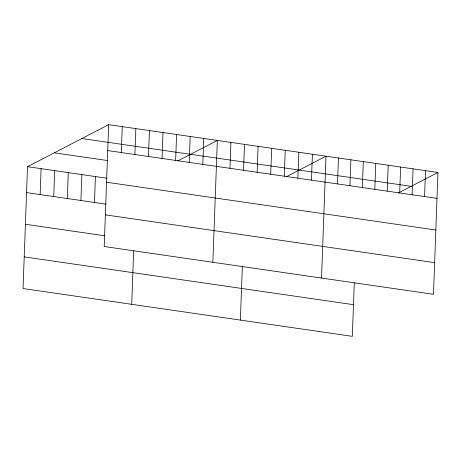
<?xml version="1.0" encoding="UTF-8"?>
<svg xmlns="http://www.w3.org/2000/svg" width="461" height="461" viewBox="0 0 461 461"><rect width="100%" height="100%" fill="white"/><g stroke="black" fill="none" stroke-linecap="round" stroke-linejoin="round"><path stroke-width="0.69" d="M108.675 124.66L104.209 246.508L433.484 294.308L437.95 172.454L108.675 124.66L27.516 166.692L23.05 288.546L352.325 336.34L354.279 282.939M40.153 194.582L41.098 168.668M53.735 196.559L54.68 170.639M67.318 198.53L68.268 172.61M80.9 200.5L81.851 174.581M94.482 202.471L95.433 176.551M121.306 152.551L122.257 126.631M134.894 154.521L135.839 128.602M131.708 304.318L133.667 250.917M148.477 156.492L149.422 130.572M162.059 158.463L163.01 132.543M175.641 160.434L176.592 134.514M189.223 162.405L190.174 136.485M202.805 164.375L203.756 138.461M212.867 262.28L217.338 140.432L177.675 160.97M229.97 168.323L230.921 142.403M243.552 170.293L244.503 144.374M240.371 320.09L242.33 266.689M257.134 172.264L258.085 146.344M270.716 174.235L271.667 148.315M284.299 176.206L285.25 150.286M297.881 178.177L298.832 152.257M311.463 180.147L312.414 154.233M321.53 278.058L325.996 156.204L286.339 176.742M337.487 183.927L338.437 158.008M349.928 185.731L350.873 159.811M362.363 187.541L363.314 161.621M374.805 189.344L375.755 163.425M387.24 191.148L388.191 165.228M399.681 192.957L400.632 167.038M412.122 194.761L413.073 168.841M424.558 196.565L425.509 170.645M398.292 192.998L437.95 172.454M81.897 138.531L411.166 186.325M107.724 150.574L436.999 198.374M54.3 152.822L107.949 160.612M27.516 166.692L106.975 178.228M106.566 182.233L435.841 230.027M26.565 192.612L106.024 204.148M105.367 214.855L434.642 262.649M25.407 224.271L104.866 235.807M24.208 256.886L353.483 304.686"/></g></svg>
